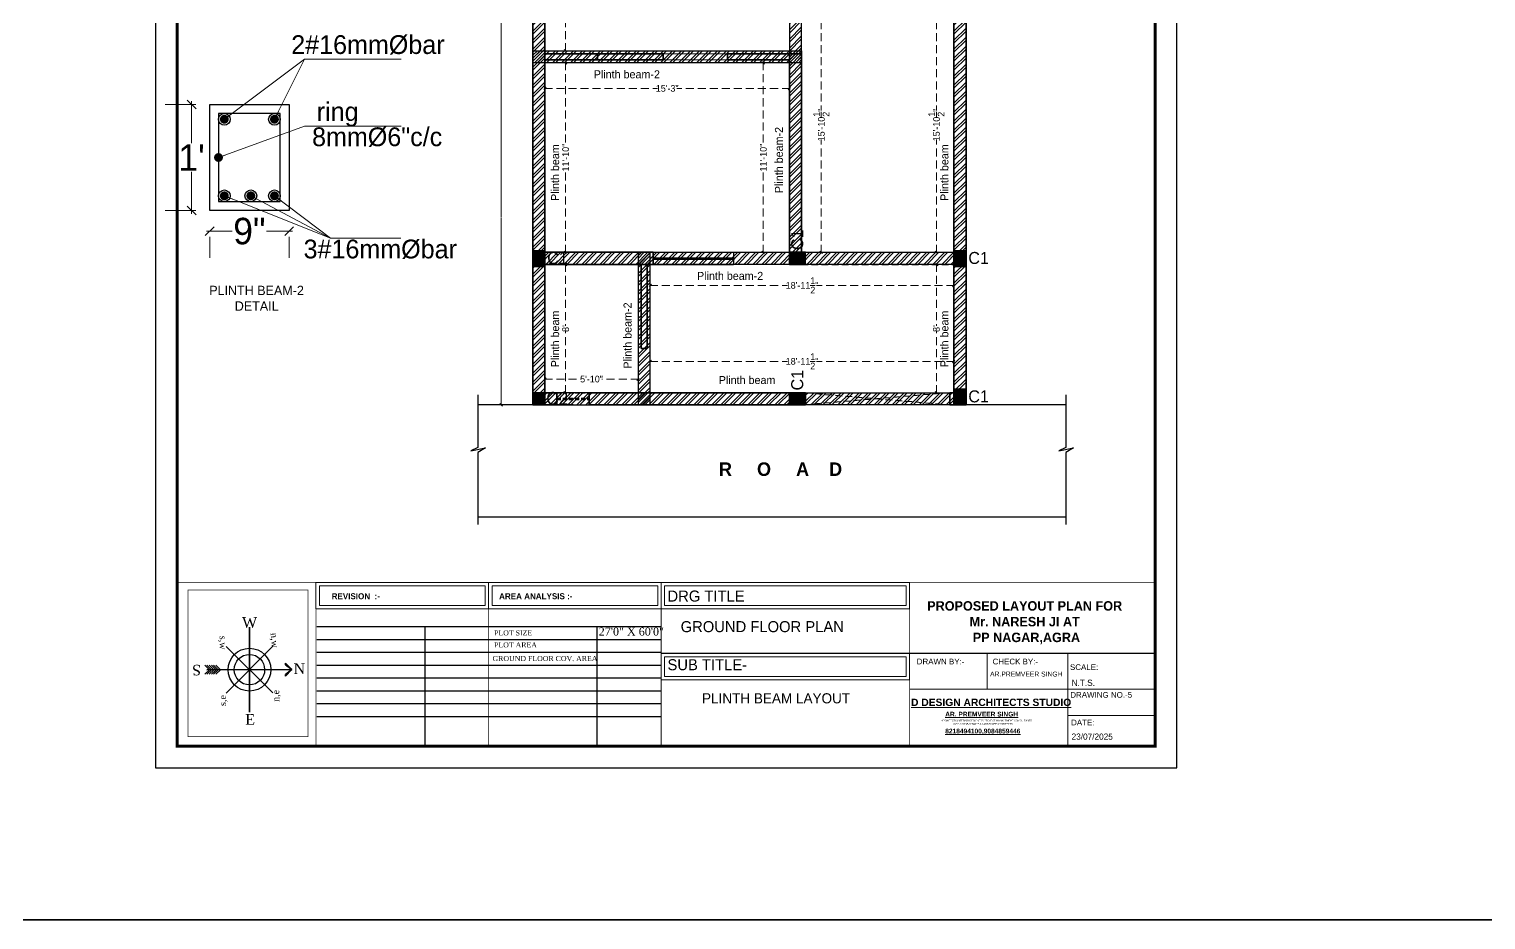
# Model space of a CAD drawing. Header units: millimetres. Extents: x -6808 to 215771, y -89660 to -16303.
# Drawn here: x 97902 to 98992, y -52187 to -51520 of the extents above; entities that cross this region are included whole.
import ezdxf

# ---------------------------------------------------------------- set-up
doc = ezdxf.new("R2010")
doc.units = ezdxf.units.MM
doc.header["$PDMODE"] = 35
doc.linetypes.add('ACAD_ISO10W100', pattern=[18, 12, -3, 0, -3])
doc.linetypes.add('DASHED', pattern=[0.75, 0.5, -0.25])
doc.layers.get('0').update_dxf_attribs({"color": 8})
for name, color, linetype, lineweight in [('col.center', 5, 'ACAD_ISO10W100', 15), ('column', 5, 'Continuous', 30), ('dim2', 6, 'Continuous', 20), ('FORMAT LAAYER', 250, 'Continuous', 13), ('plinth beam', 114, 'Continuous', 30), ('Projection', 190, 'DASHED', 25), ('wall', 7, 'Continuous', 35)]:
    doc.layers.add(name, color=color, linetype=linetype, lineweight=lineweight)
doc.layers.add('FORMAT', color=7, linetype='Continuous')
doc.layers.add('WIN', color=5, linetype='Continuous')
doc.styles.add('cdim', font='arial.ttf')
doc.styles.add('HYPERMARTBORA0$0$SANSSERIFBOLD', font='sasb____.pfb', dxfattribs={"height": 0.2})
doc.styles.add('SAJ', font='eurr____.ttf')
doc.styles.get("Standard").update_dxf_attribs({"font": 'times.ttf'})
doc.styles.add('working', font='swissl.ttf')
doc.dimstyles.new('SAJ', dxfattribs={"dimtxt": 5, "dimasz": 2, "dimexe": 1, "dimexo": 1, "dimgap": 0.09375, "dimtad": 0, "dimdec": 1, "dimzin": 0, "dimdsep": 46, "dimlunit": 4, "dimtxsty": 'SAJ', "dimblk": 'OBLIQUE', "dimcen": 0.125, "dimdle": 0.375, "dimadec": 0, "dimazin": 0, "dimtfac": 1, "dimtdec": 1, "dimtofl": 0, "dimtmove": 0, "dimatfit": 3, "dimldrblk": 'OBLIQUE', "dimfxl": 1, "dimtolj": 1, "dimtzin": 0, "dimlwd": 5, "dimlwe": 5, "dimarcsym": 1})
pattern_1 = [(45, (-574.5087, -1886.923), (-3.36759605, 3.36759605), []), (45, (-572.2636, -1886.923), (-3.36759605, 3.36759605), [])]

# ---------------------------------------------------------------- blocks, each defined once
blk = doc.blocks.new('_Oblique')
at = {"color": 0, "linetype": 'ByBlock', "lineweight": -2}
blk.add_line((-0.5, -0.5), (0.5, 0.5), dxfattribs=at)
blk = doc.blocks.new('*D1640')
at = {"layer": 'Defpoints', "color": 0, "transparency": 16777216}
for p in [(98255, -51081.4), (98278.7, -51081.4), (98278.7, -51801.4)]:
    blk.add_point(p, dxfattribs=at)
at = {"layer": 'dim2', "color": 0, "linetype": 'DASHED', "lineweight": 5, "transparency": 16777216}
for p, q in [((98277.7, -51081.4), (98254, -51081.4)), ((98255, -51081), (98255, -51432.3)), ((98255, -51801.7), (98255, -51450.4)), ((98277.7, -51801.4), (98254, -51801.4))]:
    blk.add_line(p, q, dxfattribs=at)
at = {"layer": 'dim2', "color": 0, "lineweight": 5, "transparency": 16777216, "xscale": 2, "yscale": 2, "zscale": 2}
for p, rotation in [((98255, -51081.4), 90), ((98255, -51801.4), 270)]:
    blk.add_blockref('_Oblique', p, dxfattribs=dict(at, rotation=rotation))
at = {"layer": 'dim2', "color": 0, "transparency": 16777216, "insert": (98255, -51441.4), "char_height": 12, "attachment_point": 5, "rotation": 90, "style": 'SAJ'}
blk.add_mtext("\\A1;60'", dxfattribs=at)
blk = doc.blocks.new('c1')
at = {"layer": 'column'}
blk.add_hatch(color=256, dxfattribs=at).paths.add_polyline_path([(58376.5, -43564.4), (58385.5, -43564.4), (58385.5, -43552.4), (58376.5, -43552.4)])
for p, q in [((58376.5, -43552.4), (58376.5, -43564.4)), ((58376.5, -43552.4), (58385.5, -43552.4)), ((58385.5, -43564.4), (58385.5, -43552.4)), ((58376.5, -43564.4), (58385.5, -43564.4))]:
    blk.add_line(p, q, dxfattribs=at)
blk = doc.blocks.new('A$C32B276F4')
at = {"layer": 'column'}
blk.add_hatch(color=256, dxfattribs=at).paths.add_polyline_path([(9, 0), (9, 9), (0, 9), (0, 0)])
for p, q in [((0, 0), (0, 9)), ((0, 9), (9, 9)), ((9, 0), (0, 0)), ((9, 9), (9, 0))]:
    blk.add_line(p, q, dxfattribs=at)
at = {"layer": 'col.center', "linetype": 'ByBlock', "insert": (10, 9.6), "char_height": 9.6, "width": 293.694, "attachment_point": 1, "style": 'SAJ'}
blk.add_mtext('\\A1;{\\fCentury Gothic|b0|i0|c0|p34;C2}', dxfattribs=at)
blk = doc.blocks.new('*D1641')
at = {"layer": 'Defpoints', "color": 0, "transparency": 16777216}
for p in [(67601.71, -64044.09), (67605.2, -64044.09), (67605.2, -64056.09)]:
    blk.add_point(p, dxfattribs=at)
at = {"layer": 'plinth beam', "color": 0, "lineweight": 15, "transparency": 16777216}
for p, q in [((67602.2, -64044.09), (67598.71, -64044.09)), ((67601.71, -64043.72), (67601.71, -64048.48)), ((67601.71, -64056.47), (67601.71, -64051.7)), ((67602.2, -64056.09), (67598.71, -64056.09))]:
    blk.add_line(p, q, dxfattribs=at)
for p, rotation in [((67601.71, -64044.09), 90), ((67601.71, -64056.09), 270)]:
    blk.add_blockref('_Oblique', p, dxfattribs=dict(at, rotation=rotation))
at = {"layer": 'plinth beam', "color": 0, "lineweight": 20, "transparency": 16777216, "insert": (67601.71, -64050.09), "char_height": 3, "attachment_point": 5, "style": 'SAJ'}
blk.add_mtext("\\A1;1'", dxfattribs=at)
blk = doc.blocks.new('_Dot')
at = {"color": 0, "linetype": 'ByBlock', "lineweight": -2}
blk.add_line((-0.5, 0), (-1, 0), dxfattribs=at)
at = {"color": 0, "linetype": 'ByBlock', "const_width": 0.5}
blk.add_lwpolyline([(-0.25, 0, 1), (0.25, 0, 1)], format="xyb", close=True, dxfattribs=at)
blk = doc.blocks.new('*D1642')
at = {"layer": 'Defpoints', "color": 0, "transparency": 16777216}
for p in [(67603.76, -64056.09), (67612.76, -64056.09), (67612.76, -64058.44)]:
    blk.add_point(p, dxfattribs=at)
at = {"layer": 'plinth beam', "color": 0, "lineweight": 15, "transparency": 16777216}
for p, q in [((67603.39, -64058.44), (67606.32, -64058.44)), ((67603.76, -64059.09), (67603.76, -64061.44)), ((67613.14, -64058.44), (67610.21, -64058.44)), ((67612.76, -64059.09), (67612.76, -64061.44))]:
    blk.add_line(p, q, dxfattribs=at)
at = {"layer": 'plinth beam', "color": 0, "lineweight": 15, "transparency": 16777216, "rotation": 180}
blk.add_blockref('_Oblique', (67603.76, -64058.44), dxfattribs=at)
at = {"layer": 'plinth beam', "color": 0, "lineweight": 15, "transparency": 16777216}
blk.add_blockref('_Oblique', (67612.76, -64058.44), dxfattribs=at)
at = {"layer": 'plinth beam', "color": 0, "lineweight": 20, "transparency": 16777216, "insert": (67608.26, -64058.44), "char_height": 3, "attachment_point": 5, "style": 'SAJ'}
blk.add_mtext('\\A1;9"', dxfattribs=at)
blk = doc.blocks.new('*D1652')
at = {"layer": 'Defpoints', "color": 0, "linetype": 'DASHED', "ltscale": 12, "transparency": 16777216}
for p in [(98593.7, -51496.9), (98580.6, -51687.4), (98593.7, -51687.4)]:
    blk.add_point(p, dxfattribs=at)
at = {"layer": 'plinth beam', "color": 0, "linetype": 'DASHED', "lineweight": 5, "ltscale": 12, "transparency": 16777216}
for p, q in [((98592.7, -51496.9), (98579.6, -51496.9)), ((98580.6, -51496.5), (98580.6, -51581.3)), ((98580.6, -51687.7), (98580.6, -51603)), ((98592.7, -51687.4), (98579.6, -51687.4))]:
    blk.add_line(p, q, dxfattribs=at)
at = {"layer": 'plinth beam', "color": 0, "linetype": 'DASHED', "lineweight": 5, "ltscale": 12, "transparency": 16777216, "xscale": 2, "yscale": 2, "zscale": 2}
for p, rotation in [((98580.6, -51496.9), 90), ((98580.6, -51687.4), 270)]:
    blk.add_blockref('_Oblique', p, dxfattribs=dict(at, rotation=rotation))
at = {"layer": 'plinth beam', "color": 0, "linetype": 'DASHED', "lineweight": 5, "ltscale": 12, "transparency": 16777216, "insert": (98580.6, -51592.1), "char_height": 5, "attachment_point": 5, "rotation": 90, "style": 'SAJ'}
blk.add_mtext('\\A1;15\'-10{\\H1x;\\S1/2;}"', dxfattribs=at)
blk = doc.blocks.new('*D1653')
at = {"layer": 'Defpoints', "color": 0, "linetype": 'DASHED', "ltscale": 12, "transparency": 16777216}
for p in [(98593.7, -51696.4), (98580.6, -51792.4), (98593.7, -51792.4)]:
    blk.add_point(p, dxfattribs=at)
at = {"layer": 'plinth beam', "color": 0, "linetype": 'DASHED', "lineweight": 5, "ltscale": 12, "transparency": 16777216}
for p, q in [((98580.6, -51696), (98580.6, -51742.3)), ((98592.7, -51696.4), (98579.6, -51696.4)), ((98580.6, -51792.7), (98580.6, -51746.4)), ((98592.7, -51792.4), (98579.6, -51792.4))]:
    blk.add_line(p, q, dxfattribs=at)
at = {"layer": 'plinth beam', "color": 0, "linetype": 'DASHED', "lineweight": 5, "ltscale": 12, "transparency": 16777216, "xscale": 2, "yscale": 2, "zscale": 2}
for p, rotation in [((98580.6, -51696.4), 90), ((98580.6, -51792.4), 270)]:
    blk.add_blockref('_Oblique', p, dxfattribs=dict(at, rotation=rotation))
at = {"layer": 'plinth beam', "color": 0, "linetype": 'DASHED', "lineweight": 5, "ltscale": 12, "transparency": 16777216, "insert": (98580.6, -51744.4), "char_height": 5, "attachment_point": 5, "rotation": 90, "style": 'SAJ'}
blk.add_mtext("\\A1;8'", dxfattribs=at)
blk = doc.blocks.new('*D1655')
at = {"layer": 'Defpoints', "color": 0, "linetype": 'DASHED', "ltscale": 12, "transparency": 16777216}
for p in [(98287.7, -51315.4), (98287.7, -51536.6), (98303.2, -51536.6)]:
    blk.add_point(p, dxfattribs=at)
at = {"layer": 'plinth beam', "color": 0, "linetype": 'DASHED', "lineweight": 5, "ltscale": 12, "transparency": 16777216}
for p, q in [((98288.7, -51315.4), (98304.2, -51315.4)), ((98303.2, -51315), (98303.2, -51416.9)), ((98303.2, -51537), (98303.2, -51435.1)), ((98288.7, -51536.6), (98304.2, -51536.6))]:
    blk.add_line(p, q, dxfattribs=at)
at = {"layer": 'plinth beam', "color": 0, "linetype": 'DASHED', "lineweight": 5, "ltscale": 12, "transparency": 16777216, "xscale": 2, "yscale": 2, "zscale": 2}
for p, rotation in [((98303.2, -51315.4), 90), ((98303.2, -51536.6), 270)]:
    blk.add_blockref('_Oblique', p, dxfattribs=dict(at, rotation=rotation))
at = {"layer": 'plinth beam', "color": 0, "linetype": 'DASHED', "lineweight": 5, "ltscale": 12, "transparency": 16777216, "insert": (98303.2, -51426), "char_height": 5, "attachment_point": 5, "rotation": 90, "style": 'SAJ'}
blk.add_mtext('\\A1;18\'-5{\\H1x;\\S1/2;}"', dxfattribs=at)
blk = doc.blocks.new('*D1656')
at = {"layer": 'Defpoints', "color": 0, "linetype": 'DASHED', "ltscale": 12, "transparency": 16777216}
for p in [(98287.7, -51545.6), (98287.7, -51687.4), (98303.2, -51687.4)]:
    blk.add_point(p, dxfattribs=at)
at = {"layer": 'plinth beam', "color": 0, "linetype": 'DASHED', "lineweight": 5, "ltscale": 12, "transparency": 16777216}
for p, q in [((98288.7, -51545.6), (98304.2, -51545.6)), ((98303.2, -51545.2), (98303.2, -51607.4)), ((98303.2, -51687.7), (98303.2, -51625.5)), ((98288.7, -51687.4), (98304.2, -51687.4))]:
    blk.add_line(p, q, dxfattribs=at)
at = {"layer": 'plinth beam', "color": 0, "linetype": 'DASHED', "lineweight": 5, "ltscale": 12, "transparency": 16777216, "xscale": 2, "yscale": 2, "zscale": 2}
for p, rotation in [((98303.2, -51545.6), 90), ((98303.2, -51687.4), 270)]:
    blk.add_blockref('_Oblique', p, dxfattribs=dict(at, rotation=rotation))
at = {"layer": 'plinth beam', "color": 0, "linetype": 'DASHED', "lineweight": 5, "ltscale": 12, "transparency": 16777216, "insert": (98303.2, -51616.5), "char_height": 5, "attachment_point": 5, "rotation": 90, "style": 'SAJ'}
blk.add_mtext('\\A1;11\'-10"', dxfattribs=at)
blk = doc.blocks.new('*D1657')
at = {"layer": 'Defpoints', "color": 0, "linetype": 'DASHED', "ltscale": 12, "transparency": 16777216}
for p in [(98287.7, -51696.4), (98287.7, -51792.4), (98303.2, -51792.4)]:
    blk.add_point(p, dxfattribs=at)
at = {"layer": 'plinth beam', "color": 0, "linetype": 'DASHED', "lineweight": 5, "ltscale": 12, "transparency": 16777216}
for p, q in [((98303.2, -51696), (98303.2, -51742.3)), ((98288.7, -51696.4), (98304.2, -51696.4)), ((98303.2, -51792.7), (98303.2, -51746.4)), ((98288.7, -51792.4), (98304.2, -51792.4))]:
    blk.add_line(p, q, dxfattribs=at)
at = {"layer": 'plinth beam', "color": 0, "linetype": 'DASHED', "lineweight": 5, "ltscale": 12, "transparency": 16777216, "xscale": 2, "yscale": 2, "zscale": 2}
for p, rotation in [((98303.2, -51696.4), 90), ((98303.2, -51792.4), 270)]:
    blk.add_blockref('_Oblique', p, dxfattribs=dict(at, rotation=rotation))
at = {"layer": 'plinth beam', "color": 0, "linetype": 'DASHED', "lineweight": 5, "ltscale": 12, "transparency": 16777216, "insert": (98303.2, -51744.4), "char_height": 5, "attachment_point": 5, "rotation": 90, "style": 'SAJ'}
blk.add_mtext("\\A1;8'", dxfattribs=at)
blk = doc.blocks.new('*D1658')
at = {"layer": 'Defpoints', "color": 0, "linetype": 'DASHED', "ltscale": 12, "transparency": 16777216}
for p in [(98357.5, -51782.2), (98287.7, -51792.4), (98357.5, -51792.4)]:
    blk.add_point(p, dxfattribs=at)
at = {"layer": 'plinth beam', "color": 0, "linetype": 'DASHED', "lineweight": 5, "ltscale": 12, "transparency": 16777216}
for p, q in [((98287.4, -51782.2), (98314.9, -51782.2)), ((98287.7, -51791.4), (98287.7, -51781.2)), ((98357.9, -51782.2), (98330.4, -51782.2)), ((98357.5, -51791.4), (98357.5, -51781.2))]:
    blk.add_line(p, q, dxfattribs=at)
at = {"layer": 'plinth beam', "color": 0, "linetype": 'DASHED', "lineweight": 5, "ltscale": 12, "transparency": 16777216, "xscale": 2, "yscale": 2, "zscale": 2, "rotation": 180}
blk.add_blockref('_Oblique', (98287.7, -51782.2), dxfattribs=at)
at = {"layer": 'plinth beam', "color": 0, "linetype": 'DASHED', "lineweight": 5, "ltscale": 12, "transparency": 16777216, "xscale": 2, "yscale": 2, "zscale": 2}
blk.add_blockref('_Oblique', (98357.5, -51782.2), dxfattribs=at)
at = {"layer": 'plinth beam', "color": 0, "linetype": 'DASHED', "lineweight": 5, "ltscale": 12, "transparency": 16777216, "insert": (98322.6, -51782.2), "char_height": 5, "attachment_point": 5, "style": 'SAJ'}
blk.add_mtext('\\A1;5\'-10"', dxfattribs=at)
blk = doc.blocks.new('*D1659')
at = {"layer": 'Defpoints', "color": 0, "linetype": 'DASHED', "ltscale": 12, "transparency": 16777216}
for p in [(98593.7, -51768.9), (98366.5, -51792.4), (98593.7, -51792.4)]:
    blk.add_point(p, dxfattribs=at)
at = {"layer": 'plinth beam', "color": 0, "linetype": 'DASHED', "lineweight": 5, "ltscale": 12, "transparency": 16777216}
for p, q in [((98366.1, -51768.9), (98469.3, -51768.9)), ((98366.5, -51791.4), (98366.5, -51767.9)), ((98594.1, -51768.9), (98491, -51768.9)), ((98593.7, -51791.4), (98593.7, -51767.9))]:
    blk.add_line(p, q, dxfattribs=at)
at = {"layer": 'plinth beam', "color": 0, "linetype": 'DASHED', "lineweight": 5, "ltscale": 12, "transparency": 16777216, "xscale": 2, "yscale": 2, "zscale": 2, "rotation": 180}
blk.add_blockref('_Oblique', (98366.5, -51768.9), dxfattribs=at)
at = {"layer": 'plinth beam', "color": 0, "linetype": 'DASHED', "lineweight": 5, "ltscale": 12, "transparency": 16777216, "xscale": 2, "yscale": 2, "zscale": 2}
blk.add_blockref('_Oblique', (98593.7, -51768.9), dxfattribs=at)
at = {"layer": 'plinth beam', "color": 0, "linetype": 'DASHED', "lineweight": 5, "ltscale": 12, "transparency": 16777216, "insert": (98480.1, -51768.9), "char_height": 5, "attachment_point": 5, "style": 'SAJ'}
blk.add_mtext('\\A1;18\'-11{\\H1x;\\S1/2;}"', dxfattribs=at)
blk = doc.blocks.new('*D1660')
at = {"layer": 'Defpoints', "color": 0, "linetype": 'DASHED', "ltscale": 12, "transparency": 16777216}
for p in [(98366.5, -51696.4), (98593.7, -51696.4), (98593.7, -51712.1)]:
    blk.add_point(p, dxfattribs=at)
at = {"layer": 'plinth beam', "color": 0, "linetype": 'DASHED', "lineweight": 5, "ltscale": 12, "transparency": 16777216}
for p, q in [((98366.5, -51697.4), (98366.5, -51713.1)), ((98593.7, -51697.4), (98593.7, -51713.1)), ((98366.1, -51712.1), (98469.3, -51712.1)), ((98594.1, -51712.1), (98491, -51712.1))]:
    blk.add_line(p, q, dxfattribs=at)
at = {"layer": 'plinth beam', "color": 0, "linetype": 'DASHED', "lineweight": 5, "ltscale": 12, "transparency": 16777216, "xscale": 2, "yscale": 2, "zscale": 2, "rotation": 180}
blk.add_blockref('_Oblique', (98366.5, -51712.1), dxfattribs=at)
at = {"layer": 'plinth beam', "color": 0, "linetype": 'DASHED', "lineweight": 5, "ltscale": 12, "transparency": 16777216, "xscale": 2, "yscale": 2, "zscale": 2}
blk.add_blockref('_Oblique', (98593.7, -51712.1), dxfattribs=at)
at = {"layer": 'plinth beam', "color": 0, "linetype": 'DASHED', "lineweight": 5, "ltscale": 12, "transparency": 16777216, "insert": (98480.1, -51712.1), "char_height": 5, "attachment_point": 5, "style": 'SAJ'}
blk.add_mtext('\\A1;18\'-11{\\H1x;\\S1/2;}"', dxfattribs=at)
blk = doc.blocks.new('*D1662')
at = {"layer": 'Defpoints', "color": 0, "linetype": 'DASHED', "ltscale": 12, "transparency": 16777216}
for p in [(98287.7, -51545.6), (98470.7, -51545.6), (98470.7, -51564.8)]:
    blk.add_point(p, dxfattribs=at)
at = {"layer": 'plinth beam', "color": 0, "linetype": 'DASHED', "lineweight": 5, "ltscale": 12, "transparency": 16777216}
for p, q in [((98287.7, -51546.6), (98287.7, -51565.8)), ((98470.7, -51546.6), (98470.7, -51565.8)), ((98287.4, -51564.8), (98372, -51564.8)), ((98471.1, -51564.8), (98386.5, -51564.8))]:
    blk.add_line(p, q, dxfattribs=at)
at = {"layer": 'plinth beam', "color": 0, "linetype": 'DASHED', "lineweight": 5, "ltscale": 12, "transparency": 16777216, "xscale": 2, "yscale": 2, "zscale": 2, "rotation": 180}
blk.add_blockref('_Oblique', (98287.7, -51564.8), dxfattribs=at)
at = {"layer": 'plinth beam', "color": 0, "linetype": 'DASHED', "lineweight": 5, "ltscale": 12, "transparency": 16777216, "xscale": 2, "yscale": 2, "zscale": 2}
blk.add_blockref('_Oblique', (98470.7, -51564.8), dxfattribs=at)
at = {"layer": 'plinth beam', "color": 0, "linetype": 'DASHED', "lineweight": 5, "ltscale": 12, "transparency": 16777216, "insert": (98379.2, -51564.8), "char_height": 5, "attachment_point": 5, "style": 'SAJ'}
blk.add_mtext('\\A1;15\'-3"', dxfattribs=at)
blk = doc.blocks.new('*D1663')
at = {"layer": 'Defpoints', "color": 0, "linetype": 'DASHED', "ltscale": 12, "transparency": 16777216}
for p in [(98470.7, -51545.6), (98451.1, -51687.4), (98470.7, -51687.4)]:
    blk.add_point(p, dxfattribs=at)
at = {"layer": 'plinth beam', "color": 0, "linetype": 'DASHED', "lineweight": 5, "ltscale": 12, "transparency": 16777216}
for p, q in [((98469.7, -51545.6), (98450.1, -51545.6)), ((98451.1, -51545.2), (98451.1, -51607.4)), ((98451.1, -51687.7), (98451.1, -51625.5)), ((98469.7, -51687.4), (98450.1, -51687.4))]:
    blk.add_line(p, q, dxfattribs=at)
at = {"layer": 'plinth beam', "color": 0, "linetype": 'DASHED', "lineweight": 5, "ltscale": 12, "transparency": 16777216, "xscale": 2, "yscale": 2, "zscale": 2}
for p, rotation in [((98451.1, -51545.6), 90), ((98451.1, -51687.4), 270)]:
    blk.add_blockref('_Oblique', p, dxfattribs=dict(at, rotation=rotation))
at = {"layer": 'plinth beam', "color": 0, "linetype": 'DASHED', "lineweight": 5, "ltscale": 12, "transparency": 16777216, "insert": (98451.1, -51616.5), "char_height": 5, "attachment_point": 5, "rotation": 90, "style": 'SAJ'}
blk.add_mtext('\\A1;11\'-10"', dxfattribs=at)
blk = doc.blocks.new('*D1664')
at = {"layer": 'Defpoints', "color": 0, "linetype": 'DASHED', "ltscale": 12, "transparency": 16777216}
for p in [(98479.7, -51496.9), (98479.7, -51687.4), (98494.5, -51687.4)]:
    blk.add_point(p, dxfattribs=at)
at = {"layer": 'plinth beam', "color": 0, "linetype": 'DASHED', "lineweight": 5, "ltscale": 12, "transparency": 16777216}
for p, q in [((98480.7, -51496.9), (98495.5, -51496.9)), ((98494.5, -51496.5), (98494.5, -51581.3)), ((98494.5, -51687.7), (98494.5, -51603)), ((98480.7, -51687.4), (98495.5, -51687.4))]:
    blk.add_line(p, q, dxfattribs=at)
at = {"layer": 'plinth beam', "color": 0, "linetype": 'DASHED', "lineweight": 5, "ltscale": 12, "transparency": 16777216, "xscale": 2, "yscale": 2, "zscale": 2}
for p, rotation in [((98494.5, -51496.9), 90), ((98494.5, -51687.4), 270)]:
    blk.add_blockref('_Oblique', p, dxfattribs=dict(at, rotation=rotation))
at = {"layer": 'plinth beam', "color": 0, "linetype": 'DASHED', "lineweight": 5, "ltscale": 12, "transparency": 16777216, "insert": (98494.5, -51592.1), "char_height": 5, "attachment_point": 5, "rotation": 90, "style": 'SAJ'}
blk.add_mtext('\\A1;15\'-10{\\H1x;\\S1/2;}"', dxfattribs=at)
blk = doc.blocks.new('hjghj')
at = {"layer": 'plinth beam'}
for p, q in [((67603.76, -64044.09), (67612.76, -64044.09)), ((67603.76, -64056.09), (67603.76, -64044.09)), ((67612.76, -64044.09), (67612.76, -64056.09)), ((67612.76, -64056.09), (67603.76, -64056.09))]:
    blk.add_line(p, q, dxfattribs=at)
at = {"layer": 'plinth beam', "lineweight": 20}
blk.add_line((67617.45, -64059.22), (67625.43, -64059.22), dxfattribs=at)
at = {"layer": 'plinth beam'}
blk.add_lwpolyline([(67611.76, -64045.09), (67604.76, -64045.09), (67604.76, -64055.09), (67611.76, -64055.09)], close=True, dxfattribs=at)
for centre in [(67605.42, -64045.76), (67611.1, -64045.76), (67605.42, -64054.43), (67608.42, -64054.43), (67611.1, -64054.43)]:
    blk.add_circle(centre, 0.663, dxfattribs=at)
at = {"layer": 'plinth beam', "char_height": 2.125, "width": 61.1863, "attachment_point": 1, "style": 'SAJ'}
for s, insert in [('\\A1;{\\fCentury Gothic|b0|i0|c0|p34;2#16mmØbar}', (67613, -64036.24)), ('\\A1;{\\fCentury Gothic|b0|i0|c0|p34;ring}', (67615.89, -64043.83)), ('\\A1;{\\fCentury Gothic|b0|i0|c0|p34;8mmØ6"c/c}', (67615.36, -64046.68)), ('\\A1;{\\fCentury Gothic|b0|i0|c0|p34;3#16mmØbar}', (67614.4, -64059.39))]:
    blk.add_mtext(s, dxfattribs=dict(at, insert=insert))
at = {"layer": 'plinth beam', "lineweight": 20}
dim = blk.add_linear_dim(base=(67601.71, -64044.09), p1=(67605.2, -64056.09), p2=(67605.2, -64044.09), angle=90, dimstyle='SAJ', override={"dimtxt": 3, "dimasz": 1, "dimldrblk": 'Dot', "dimlwd": 15, "dimlwe": 15}, dxfattribs=at)
dim.commit()
dim.dimension.update_dxf_attribs({"geometry": '*D1641', "text_midpoint": (67601.71, -64050.09)})
dim = blk.add_linear_dim(base=(67612.76, -64058.44), p1=(67603.76, -64056.09), p2=(67612.76, -64056.09), dimstyle='SAJ', override={"dimtxt": 3, "dimasz": 1, "dimldrblk": 'Dot', "dimlwd": 15, "dimlwe": 15}, dxfattribs=at)
dim.commit()
dim.dimension.update_dxf_attribs({"geometry": '*D1642', "text_midpoint": (67608.26, -64058.44)})
for points in [[(67605.42, -64045.76), (67614.52, -64038.96)], [(67611.1, -64045.76), (67614.52, -64038.96), (67625.47, -64038.96)], [(67604.76, -64050.09), (67614.52, -64046.55), (67625.47, -64046.55)], [(67605.42, -64054.43), (67617.45, -64059.22)], [(67608.42, -64054.43), (67617.45, -64059.22)], [(67611.1, -64054.43), (67617.45, -64059.22)]]:
    blk.add_leader(points, dimstyle='SAJ', override={"dimasz": 1, "dimgap": 0.09375, "dimtad": 0, "dimldrblk": 'Dot', "dimlwd": 15}, dxfattribs=at)

msp = doc.modelspace()

# ---------------------------------------------------------------- hatches: boundary and pattern name
at = {"layer": 'plinth beam', "lineweight": 13}
h = msp.add_hatch(dxfattribs=at)
h.set_pattern_fill('ANSI32', color=256, scale=0.5, style=0)
h.set_pattern_definition([(45, (319.2913, -1913.294), (-3.36759605, 3.36759605), []), (45, (321.5364, -1913.294), (-3.36759605, 3.36759605), [])])
h.paths.add_polyline_path([(98287.737, -51081.366), (98278.737, -51081.366), (98278.737, -51801.366), (98287.737, -51801.366)])
h = msp.add_hatch(dxfattribs=at)
h.set_pattern_fill('ANSI32', color=256, scale=0.5, style=0)
h.set_pattern_definition([(45, (634.2913, -1913.294), (-3.36759605, 3.36759605), []), (45, (636.5364, -1913.294), (-3.36759605, 3.36759605), [])])
h.paths.add_polyline_path([(98602.737, -51081.366), (98593.737, -51081.366), (98593.737, -51801.366), (98602.737, -51801.366)])
h = msp.add_hatch(dxfattribs=at)
h.set_pattern_fill('ANSI32', color=256, scale=0.5, style=0)
h.set_pattern_definition([(45, (-196.699, -1913.294), (-3.36759605, 3.36759605), []), (45, (-194.454, -1913.294), (-3.36759605, 3.36759605), [])])
h.paths.add_polyline_path([(98479.737, -51487.866), (98470.737, -51487.866), (98470.737, -51696.366), (98479.737, -51696.366)])
h = msp.add_hatch(dxfattribs=at)
h.set_pattern_fill('ANSI32', color=256, scale=0.5, style=0)
h.set_pattern_definition([(45, (-573.512, -1962.044), (-3.36759605, 3.36759605), []), (45, (-571.267, -1962.044), (-3.36759605, 3.36759605), [])])
h.paths.add_polyline_path([(98278.737, -51536.616), (98278.737, -51545.616), (98479.737, -51545.616), (98479.737, -51536.616)])
h = msp.add_hatch(dxfattribs=at)
h.set_pattern_fill('ANSI32', color=256, scale=0.5, style=0)
h.set_pattern_definition([(45, (28.9127, -2724.5254), (-3.36759605, 3.36759605), []), (45, (31.158, -2724.5254), (-3.36759605, 3.36759605), [])])
h.paths.add_polyline_path([(98602.737, -51687.366), (98278.737, -51687.366), (98278.737, -51696.366), (98602.737, -51696.366)])
h = msp.add_hatch(dxfattribs=at)
h.set_pattern_fill('ANSI32', color=256, scale=0.5, style=0)
h.set_pattern_definition([(45, (-309.949, -1994.294), (-3.36759605, 3.36759605), []), (45, (-307.704, -1994.294), (-3.36759605, 3.36759605), [])])
h.paths.add_polyline_path([(98366.487, -51687.366), (98357.487, -51687.366), (98357.487, -51801.366), (98366.487, -51801.366)])
h = msp.add_hatch(dxfattribs=at)
h.set_pattern_fill('ANSI32', color=256, scale=0.5, style=0)
h.set_pattern_definition(pattern_1)
h.paths.add_polyline_path([(98482.737, -51792.366), (98278.737, -51792.366), (98278.737, -51801.366), (98482.737, -51801.366)])
h = msp.add_hatch(dxfattribs=at)
h.set_pattern_fill('ANSI32', color=256, scale=0.5, style=0)
h.set_pattern_definition(pattern_1)
h.paths.add_polyline_path([(98602.737, -51792.366), (98482.737, -51792.366), (98482.737, -51801.366), (98602.737, -51801.366)])

# ---------------------------------------------------------------- linework, layer by layer
at = {"linetype": 'ByBlock', "lineweight": 20}
for p, q in [((98376.237, -51538.866), (98424.237, -51538.866)), ((98376.237, -51543.366), (98424.237, -51543.366))]:
    msp.add_line(p, q, dxfattribs=at)
at = {"linetype": 'DASHED', "ltscale": 10}
for p, q in [((98479.737, -51687.366), (98593.737, -51687.366)), ((98479.737, -51696.366), (98593.737, -51696.366)), ((98482.737, -51792.366), (98590.737, -51801.366)), ((98590.737, -51792.366), (98482.737, -51801.366))]:
    msp.add_line(p, q, dxfattribs=at)
at = {"lineweight": -3}
for p, q in [((98049.216, -51982.025), (98084.153, -52016.877)), ((98049.258, -52016.92), (98084.111, -51981.982))]:
    msp.add_line(p, q, dxfattribs=at)
for points in [[(98237.533, -51793.849), (98237.533, -51833.407), (98232.36, -51835.803), (98243.395, -51833.617), (98237.565, -51837.073), (98237.565, -51890.99)], [(98677.347, -51793.849), (98677.347, -51833.407), (98672.173, -51835.803), (98683.209, -51833.617), (98677.379, -51837.073), (98677.379, -51890.99)]]:
    msp.add_lwpolyline(points)
at = {"lineweight": 30}
for points in [[(98308.737, -51801.366), (98237.533, -51801.366)], [(98677.347, -51801.366), (98601.726, -51801.366)], [(98677.379, -51885.366), (98237.565, -51885.366)]]:
    msp.add_lwpolyline(points, dxfattribs=at)
at = {"ltscale": 0.2}
for major_axis in [(-11.322, 11.294), (-8.058, 8.038)]:
    msp.add_ellipse((98066.685, -51999.451), major_axis=major_axis, ratio=1, start_param=3.92699082, end_param=10.21017612, dxfattribs=at)
at = {"layer": 'FORMAT', "lineweight": 18}
for p, q in [((98245.594, -51934.218), (98245.594, -51954.042)), ((98374.71, -51954.042), (98374.71, -51934.218))]:
    msp.add_line(p, q, dxfattribs=at)
at = {"layer": 'FORMAT', "linetype": 'ByBlock'}
for p, q in [((98116.993, -51967.209), (98374.71, -51967.209)), ((98116.993, -51976.813), (98374.71, -51976.813)), ((98116.993, -51986.418), (98374.71, -51986.418)), ((98116.993, -51996.022), (98374.71, -51996.022)), ((98116.993, -52005.626), (98374.71, -52005.626)), ((98116.993, -52015.23), (98374.71, -52015.23)), ((98116.993, -52024.834), (98374.71, -52024.834)), ((98116.993, -52034.438), (98374.71, -52034.438))]:
    msp.add_line(p, q, dxfattribs=at)
at = {"layer": 'FORMAT'}
for p, q in [((98198.025, -52056.709), (98198.025, -51967.209)), ((98326.883, -52056.709), (98326.883, -51967.209))]:
    msp.add_line(p, q, dxfattribs=at)
at = {"layer": 'FORMAT', "ltscale": 2}
msp.add_line((98374.71, -51987.181), (98744.268, -51987.181), dxfattribs=at)
at = {"layer": 'FORMAT', "lineweight": 13, "ltscale": 20}
for p, q in [((98618.604, -51987.181), (98618.604, -52014.122)), ((98678.774, -52033.788), (98744.268, -52033.788))]:
    msp.add_line(p, q, dxfattribs=at)
at = {"layer": 'FORMAT', "color": 0}
msp.add_lwpolyline([(97996.507, -50988.136), (97996.507, -52072.786), (98760.345, -52072.786), (98760.345, -50988.136)], close=True, dxfattribs=at)
msp.add_lwpolyline([(97996.507, -50988.136), (97996.507, -52072.786), (98760.345, -52072.786), (98760.345, -50988.136)], close=True, dxfattribs=at)
at = {"layer": 'FORMAT', "color": 0, "const_width": 2.24}
msp.add_lwpolyline([(98012.584, -51004.213), (98012.584, -52056.709), (98744.268, -52056.709), (98744.268, -51004.213)], close=True, dxfattribs=at)
msp.add_lwpolyline([(98012.584, -51004.213), (98012.584, -52056.709), (98744.268, -52056.709), (98744.268, -51004.213)], close=True, dxfattribs=at)
at = {"layer": 'FORMAT', "ltscale": 2, "const_width": 0.559}
for points in [[(98116.478, -51934.218), (98116.478, -52056.709), (98012.584, -52056.709), (98012.584, -51934.218), (98744.268, -51934.218)], [(98245.594, -52056.709), (98245.594, -51934.218)], [(98374.71, -52056.709), (98374.71, -51934.218)]]:
    msp.add_lwpolyline(points, dxfattribs=at)
at = {"layer": 'FORMAT', "lineweight": 18}
for points in [[(98560.526, -51954.042), (98116.478, -51954.042), (98116.478, -51934.218), (98560.526, -51934.218)], [(98560.526, -51934.218), (98560.526, -51954.042)]]:
    msp.add_lwpolyline(points, dxfattribs=at)
at = {"layer": 'FORMAT', "const_width": 0.559}
msp.add_lwpolyline([(98560.526, -52056.709), (98560.526, -51934.218)], dxfattribs=at)
at = {"layer": 'FORMAT', "ltscale": 2, "const_width": 0.601}
msp.add_lwpolyline([(98020.772, -51939.884), (98110.442, -51939.884), (98110.442, -52049.547), (98020.772, -52049.547)], close=True, dxfattribs=at)
at = {"layer": 'FORMAT', "lineweight": 18}
for points in [[(98119.038, -51936.778), (98243.033, -51936.778), (98243.033, -51951.482), (98119.038, -51951.482)], [(98248.154, -51936.778), (98372.149, -51936.778), (98372.149, -51951.482), (98248.154, -51951.482)], [(98377.27, -51936.778), (98557.966, -51936.778), (98557.966, -51951.482), (98377.27, -51951.482)], [(98374.71, -51987.181), (98560.526, -51987.181), (98560.526, -52007.005), (98374.71, -52007.005)], [(98377.27, -51989.741), (98557.966, -51989.741), (98557.966, -52004.445), (98377.27, -52004.445)]]:
    msp.add_lwpolyline(points, close=True, dxfattribs=at)
at = {"layer": 'FORMAT', "color": 0, "lineweight": 13}
for points in [[(98678.774, -52056.709), (98678.774, -51987.181)], [(98560.526, -52014.122), (98744.268, -52014.122)]]:
    msp.add_lwpolyline(points, dxfattribs=at)
at = {"layer": 'plinth beam'}
for points in [[(98278.737, -51081.366), (98287.737, -51081.366), (98287.737, -51801.366), (98278.737, -51801.366)], [(98593.737, -51081.366), (98602.737, -51081.366), (98602.737, -51801.366), (98593.737, -51801.366)], [(98470.737, -51696.366), (98479.737, -51696.366), (98479.737, -51487.866), (98470.737, -51487.866)], [(98278.737, -51536.616), (98479.737, -51536.616), (98479.737, -51545.616), (98278.737, -51545.616)], [(98278.737, -51687.366), (98602.737, -51687.366), (98602.737, -51696.366), (98278.737, -51696.366)], [(98357.487, -51801.366), (98366.487, -51801.366), (98366.487, -51687.366), (98357.487, -51687.366)], [(98278.737, -51801.366), (98482.737, -51801.366), (98482.737, -51792.366), (98278.737, -51792.366)], [(98482.737, -51792.366), (98602.737, -51792.366), (98602.737, -51801.366), (98482.737, -51801.366)]]:
    msp.add_lwpolyline(points, close=True, dxfattribs=at)
at = {"layer": 'wall'}
for p, q in [((98287.737, -51090.366), (98287.737, -51792.366)), ((98593.737, -51792.366), (98593.737, -51090.366)), ((98327.081, -51538.866), (98327.081, -51543.366)), ((98470.737, -51687.366), (98470.737, -51538.866)), ((98470.737, -51538.866), (98479.737, -51538.866)), ((98479.737, -51696.366), (98479.737, -51538.866)), ((98287.737, -51687.366), (98368.737, -51687.366)), ((98368.737, -51696.366), (98368.737, -51687.366)), ((98470.737, -51687.366), (98470.737, -51696.366)), ((98287.737, -51696.366), (98368.737, -51696.366)), ((98470.737, -51696.366), (98479.737, -51696.366)), ((98287.737, -51792.366), (98296.737, -51792.366)), ((98296.737, -51792.366), (98296.737, -51801.366)), ((98320.737, -51792.366), (98482.737, -51792.366)), ((98320.737, -51792.366), (98320.737, -51801.366)), ((98482.737, -51792.366), (98482.737, -51801.366)), ((98590.737, -51792.366), (98593.737, -51792.366)), ((98590.737, -51792.366), (98590.737, -51801.366))]:
    msp.add_line(p, q, dxfattribs=at)
at = {"layer": 'wall', "color": 1}
for p, q in [((98287.737, -51538.866), (98376.237, -51538.866)), ((98287.737, -51543.366), (98376.237, -51543.366)), ((98376.237, -51543.366), (98376.237, -51538.866)), ((98424.237, -51538.866), (98470.737, -51538.866)), ((98424.237, -51543.366), (98424.237, -51538.866)), ((98424.237, -51543.366), (98470.737, -51543.366)), ((98359.737, -51696.366), (98359.737, -51759.366)), ((98364.237, -51696.366), (98364.237, -51759.366)), ((98359.737, -51759.366), (98364.237, -51759.366))]:
    msp.add_line(p, q, dxfattribs=at)
at = {"layer": 'wall', "ltscale": 60}
for p, q in [((98066.723, -52031.276), (98066.646, -51967.625)), ((98036.711, -51999.487), (98033.266, -51996.05)), ((98036.711, -51999.487), (98033.274, -52002.933)), ((98098.51, -51999.412), (98034.859, -51999.49)), ((98038.371, -51999.485), (98034.925, -51996.048)), ((98038.371, -51999.485), (98034.934, -52002.931)), ((98040.03, -51999.483), (98036.585, -51996.046)), ((98040.03, -51999.483), (98036.593, -52002.929)), ((98041.69, -51999.481), (98038.244, -51996.044)), ((98041.69, -51999.481), (98038.253, -52002.927)), ((98043.349, -51999.479), (98039.904, -51996.042)), ((98043.349, -51999.479), (98039.912, -52002.925)), ((98045.009, -51999.477), (98041.563, -51996.04)), ((98045.009, -51999.477), (98041.572, -52002.923)), ((98098.51, -51999.412), (98093.568, -51994.482)), ((98093.568, -51994.482), (98093.57, -51995.81)), ((98093.57, -51995.81), (98098.51, -51999.412)), ((98093.578, -52003.026), (98098.51, -51999.412)), ((98098.51, -51999.412), (98093.58, -52004.354)), ((98093.58, -52004.354), (98093.578, -52003.026))]:
    msp.add_line(p, q, dxfattribs=at)
at = {"layer": 'wall'}
msp.add_lwpolyline([(93918.243, -50754.305), (102727.982, -50754.305), (102727.982, -52186.548), (93918.243, -52186.548)], close=True, dxfattribs=at)
for points in [[(98590.737, -51801.366), (98602.737, -51801.366), (98602.737, -51081.366), (98278.737, -51081.366), (98278.737, -51801.366), (98296.737, -51801.366)], [(98320.737, -51801.366), (98482.737, -51801.366)]]:
    msp.add_lwpolyline(points, dxfattribs=at)
at = {"layer": 'WIN'}
for p, q in [((98368.737, -51687.366), (98428.737, -51687.366)), ((98368.737, -51691.366), (98428.737, -51691.366)), ((98368.737, -51692.366), (98428.737, -51692.366)), ((98428.737, -51687.366), (98428.737, -51696.366)), ((98368.737, -51696.366), (98428.737, -51696.366))]:
    msp.add_line(p, q, dxfattribs=at)
at = {"layer": 'WIN', "linetype": 'DASHED', "ltscale": 6}
for p, q in [((98296.737, -51792.366), (98320.737, -51792.366)), ((98296.737, -51796.366), (98320.737, -51796.366)), ((98296.737, -51797.366), (98320.737, -51797.366)), ((98296.737, -51801.366), (98320.737, -51801.366))]:
    msp.add_line(p, q, dxfattribs=at)

# ---------------------------------------------------------------- block references
at = {"layer": 'column'}
for name, p in [('c1', (39902.246, -8133.504)), ('c1', (40217.246, -8133.504)), ('A$C32B276F4', (98278.737, -51801.366)), ('c1', (40217.246, -8237.004))]:
    msp.add_blockref(name, p, dxfattribs=at)
at = {"layer": 'column', "rotation": 90}
for p in [(54918.376, -110072.857), (54918.376, -110177.857)]:
    msp.add_blockref('c1', p, dxfattribs=at)
at = {"layer": 'plinth beam', "color": 1, "xscale": 6.602968850014804, "yscale": 6.602968850014804, "zscale": 6.602968850014804}
msp.add_blockref('hjghj', (-348348.569, 371304.282), dxfattribs=at)

# ---------------------------------------------------------------- texts
for s, height, rotation, p in [('W', 7.912, 0.070059, (98061.198, -51968.097)), ('s,w', 4.999, 270.070059, (98044.454, -51974.141)), ('n,w', 4.999, 275.294842, (98082.531, -51972.156)), ('S', 7.912, 180.070059, (98030.434, -51995.837)), ('s,e', 4.999, 90.070059, (98049.185, -52026.621)), ('n,e', 4.999, 90.070059, (98088.957, -52023.569)), ('E', 7.912, 0.070059, (98063.584, -52040.607))]:
    msp.add_text(s, height=height, rotation=rotation).set_placement(p)
at = {"layer": 'col.center', "linetype": 'ByBlock', "char_height": 9, "width": 293.6941, "attachment_point": 1, "rotation": 90, "style": 'SAJ'}
for insert in [(98471.97, -51685.635), (98471.97, -51790.635)]:
    msp.add_mtext('\\A1;{\\fCentury Gothic|b0|i0|c0|p34;C1}', dxfattribs=dict(at, insert=insert))
at = {"layer": 'col.center', "linetype": 'ByBlock', "char_height": 9, "width": 293.6941, "attachment_point": 1, "style": 'SAJ'}
for insert in [(98289.468, -51687.098), (98604.468, -51687.098), (98604.468, -51790.598)]:
    msp.add_mtext('\\A1;{\\fCentury Gothic|b0|i0|c0|p34;C1}', dxfattribs=dict(at, insert=insert))
at = {"layer": 'FORMAT', "lineweight": 13, "style": 'working'}
for s, height, p in [('DRAWN BY:-', 4.2576, (98565.872, -51995.502)), (' CHECK BY:-', 4.25764, (98620.956, -51995.502)), ('SCALE:', 4.2576, (98680.508, -51999.689)), ('DRAWING NO.-5', 4.25764, (98680.733, -52020.426)), ('DATE:', 4.2576, (98681.333, -52041.109))]:
    msp.add_text(s, height=height, dxfattribs=at).set_placement(p)
at = {"layer": 'FORMAT', "style": 'cdim'}
for s, insert, char_height, width, attachment_point in [('\\A1;{\\fCentury Gothic|b1|i0|c0|p34;REVISION  :-}', (98128.19, -51942.28), 4.50194, 99.40447, 1), ('\\A1;{\\fCentury Gothic|b1|i0|c0|p34;AREA ANALYSIS :-}', (98253.479, -51942.28), 4.50194, 99.40447, 1), ('\\A1;{\\fDilleniaUPC|b1|i0|c0|p18;PROPOSED LAYOUT PLAN FOR \\PMr. NARESH JI AT \\P PP NAGAR,AGRA}', (98646.617, -51964.338), 7.06187, 177.40877, 5)]:
    msp.add_mtext(s, dxfattribs=dict(at, insert=insert, char_height=char_height, width=width, attachment_point=attachment_point))
at = {"layer": 'FORMAT', "ltscale": 2, "attachment_point": 1, "style": 'SAJ'}
for s, insert, char_height, width in [('\\A1;{\\fCentury Gothic|b0|i0|c0|p34;DRG TITLE}', (98379.423, -51940.3), 8.25836, 191.48142), ('\\A1;{\\fCentury Gothic|b0|i0|c0|p34;GROUND FLOOR PLAN}', (98389.267, -51963.149), 8.25836, 191.48142), ('\\A1;{\\fCentury Gothic|b0|i0|c0|p34;SUB TITLE-}', (98379.42, -51991.627), 8.25836, 191.48142), ('\\A1;{\\fShonar Bangla|b0|i0|c0|p34;AR.PREMVEER SINGH}', (98620.734, -52000.907), 3.65867, 186.55052), ('\\A1;{\\fShonar Bangla|b0|i0|c0|p34;N.T.S.}', (98681.719, -52006.943), 4.60846, 119.67589), ('\\A1;{\\fShonar Bangla|b0|i0|c0|p34;23/07/2025}', (98681.719, -52047.209), 4.60846, 119.67589)]:
    msp.add_mtext(s, dxfattribs=dict(at, insert=insert, char_height=char_height, width=width))
at = {"layer": 'FORMAT', "lineweight": 13, "attachment_point": 1, "style": 'working'}
for s, insert, char_height, width in [('\\A1;{\\fBook Antiqua|b0|i0|c0|p18;27\'0" X 60\'0"}', (98327.97, -51967.963), 5.98638, 154.95147), ('\\A1;{\\fBook Antiqua|b0|i0|c0|p18;PLOT SIZE}', (98249.679, -51970.041), 3.84038, 99.40447), ('\\A1;{\\fBook Antiqua|b0|i0|c0|p18;PLOT AREA}', (98249.679, -51979.024), 3.84038, 99.40447), ('\\A1;{\\fBook Antiqua|b0|i0|c0|p18;GROUND FLOOR COV. AREA}', (98248.518, -51989.198), 3.84038, 99.40447)]:
    msp.add_mtext(s, dxfattribs=dict(at, insert=insert, char_height=char_height, width=width))
at = {"layer": 'FORMAT LAAYER', "color": 0, "lineweight": 13}
for s, height, style, p in [('%%UD DESIGN ARCHITECTS STUDIO', 5.4966, 'HYPERMARTBORA0$0$SANSSERIFBOLD', (98561.604, -52026.633)), ('%%UAR. PREMVEER SINGH', 3.53004, 'HYPERMARTBORA0$0$SANSSERIFBOLD', (98587.176, -52034.475)), ('ARCHITECTS,INTERIOR DESIGNERS,PROJECT MANAGEMENT CONSULTANTS,', 1.28401, 'working', (98584.335, -52038.203)), ('%%U8218494100,9084859446', 3.53004, 'HYPERMARTBORA0$0$SANSSERIFBOLD', (98587.176, -52047.147)), ('VASTU CONSULTANTS & LANDSCAPE ARCHITECTS', 1.28401, 'working', (98592.831, -52040.655))]:
    msp.add_text(s, height=height, dxfattribs=dict(at, style=style)).set_placement(p)
at = {"layer": 'FORMAT LAAYER', "linetype": 'ByBlock', "insert": (98448.997, -51844.485), "char_height": 10.08, "width": 351.4658, "attachment_point": 2, "style": 'SAJ'}
msp.add_mtext('\\A1;{\\fCentury Gothic|b1|i0|c0|p34;        R     O     A    D }', dxfattribs=at)
at = {"layer": 'plinth beam', "attachment_point": 1, "style": 'SAJ'}
for s, insert, char_height, width in [('\\A1;{\\fCentury Gothic|b0|i0|c0|p34;Plinth beam-2}', (98324.265, -51551.243), 6, 244.74508), ('\\A1;{\\fCentury Gothic|b0|i0|c0|p34;Plinth beam-2}', (98401.498, -51701.993), 6, 244.74508), ('\\A1;\\pi24.0632;{\\fCentury Gothic|b0|i0|c0|p34;PLINTH BEAM-2\\P\\pi43.15022;DETAIL}', (98012.584, -51712.368), 7, 115.7328), ('\\A1;{\\fCentury Gothic|b0|i0|c0|p34;Plinth beam}', (98417.766, -51779.878), 6, 244.74508)]:
    msp.add_mtext(s, dxfattribs=dict(at, insert=insert, char_height=char_height, width=width))
at = {"layer": 'plinth beam', "char_height": 6, "width": 244.74508, "attachment_point": 1, "rotation": 90, "style": 'SAJ'}
for s, insert in [('\\A1;{\\fCentury Gothic|b0|i0|c0|p34;Plinth beam-2}', (98459.781, -51643.094)), ('\\A1;{\\fCentury Gothic|b0|i0|c0|p34;Plinth beam}', (98292.352, -51648.947)), ('\\A1;{\\fCentury Gothic|b0|i0|c0|p34;Plinth beam}', (98583.579, -51648.947)), ('\\A1;{\\fCentury Gothic|b0|i0|c0|p34;Plinth beam-2}', (98346.531, -51774.344)), ('\\A1;{\\fCentury Gothic|b0|i0|c0|p34;Plinth beam}', (98292.352, -51773.349)), ('\\A1;{\\fCentury Gothic|b0|i0|c0|p34;Plinth beam}', (98583.579, -51773.349))]:
    msp.add_mtext(s, dxfattribs=dict(at, insert=insert))
at = {"layer": 'plinth beam', "insert": (98405.243, -52017.093), "char_height": 7.56877, "width": 221.46488, "attachment_point": 1}
msp.add_mtext('\\A1;{\\fCentury Gothic|b0|i0|c0|p34;PLINTH BEAM LAYOUT}', dxfattribs=at)
at = {"layer": 'Projection', "color": 1}
msp.add_text('N', height=7.912, rotation=0.070059, dxfattribs=at).set_placement((98099.717, -52002.694))

# ---------------------------------------------------------------- dimensions: what is measured, and where the dimension line sits
at = {"layer": 'dim2'}
dim = msp.add_aligned_dim(p1=(98278.737, -51801.366), p2=(98278.737, -51081.366), distance=23.711, dimstyle='SAJ', override={"dimtxt": 12}, dxfattribs=at)
dim.commit()
dim.dimension.update_dxf_attribs({"geometry": '*D1640', "text_midpoint": (98255.026, -51441.366)})
at = {"layer": 'plinth beam', "linetype": 'DASHED', "lineweight": 5, "ltscale": 12}
for p1, p2, distance, picture, middle in [((98287.737205749, -51315.365525511), (98287.73720575, -51536.615525511), 15.438276599, '*D1655', (98303.175482349, -51425.990525511)), ((98479.737, -51496.866), (98479.737, -51687.366), 14.753, '*D1664', (98494.491, -51592.116)), ((98593.737, -51496.866), (98593.737, -51687.366), -13.156, '*D1652', (98580.581, -51592.116)), ((98287.737, -51545.616), (98470.737, -51545.616), -19.221, '*D1662', (98379.237, -51564.837)), ((98287.737205749, -51545.615525511), (98287.737205749, -51687.365525511), 15.4382766, '*D1656', (98303.175482349, -51616.490525511)), ((98470.737205749, -51545.615525511), (98470.737205749, -51687.365525511), -19.660797119, '*D1663', (98451.07640863, -51616.490525511)), ((98287.737, -51696.366), (98287.737, -51792.366), 15.438, '*D1657', (98303.175, -51744.366)), ((98593.737, -51696.366), (98593.737, -51792.366), -13.156, '*D1653', (98580.581, -51744.366)), ((98366.48720575, -51696.365525511), (98593.73720575, -51696.365525511), -15.781113342, '*D1660', (98480.11220575, -51712.146638853)), ((98287.737205749, -51792.365525511), (98357.48720575, -51792.365525511), 10.208834029, '*D1658', (98322.612205749, -51782.156691482))]:
    dim = msp.add_aligned_dim(p1=p1, p2=p2, distance=distance, dimstyle='SAJ', dxfattribs=at)
    dim.commit()
    dim.dimension.update_dxf_attribs({"geometry": picture, "text_midpoint": middle})
dim = msp.add_linear_dim(base=(98593.73720575, -51768.855474675), p1=(98366.48720575, -51792.365525511), p2=(98593.73720575, -51792.365525511), angle=0, dimstyle='SAJ', dxfattribs=at)
dim.commit()
dim.dimension.update_dxf_attribs({"geometry": '*D1659', "text_midpoint": (98480.11220575, -51768.855474675), "dimtype": 161})

doc.saveas('drawing.dxf')
